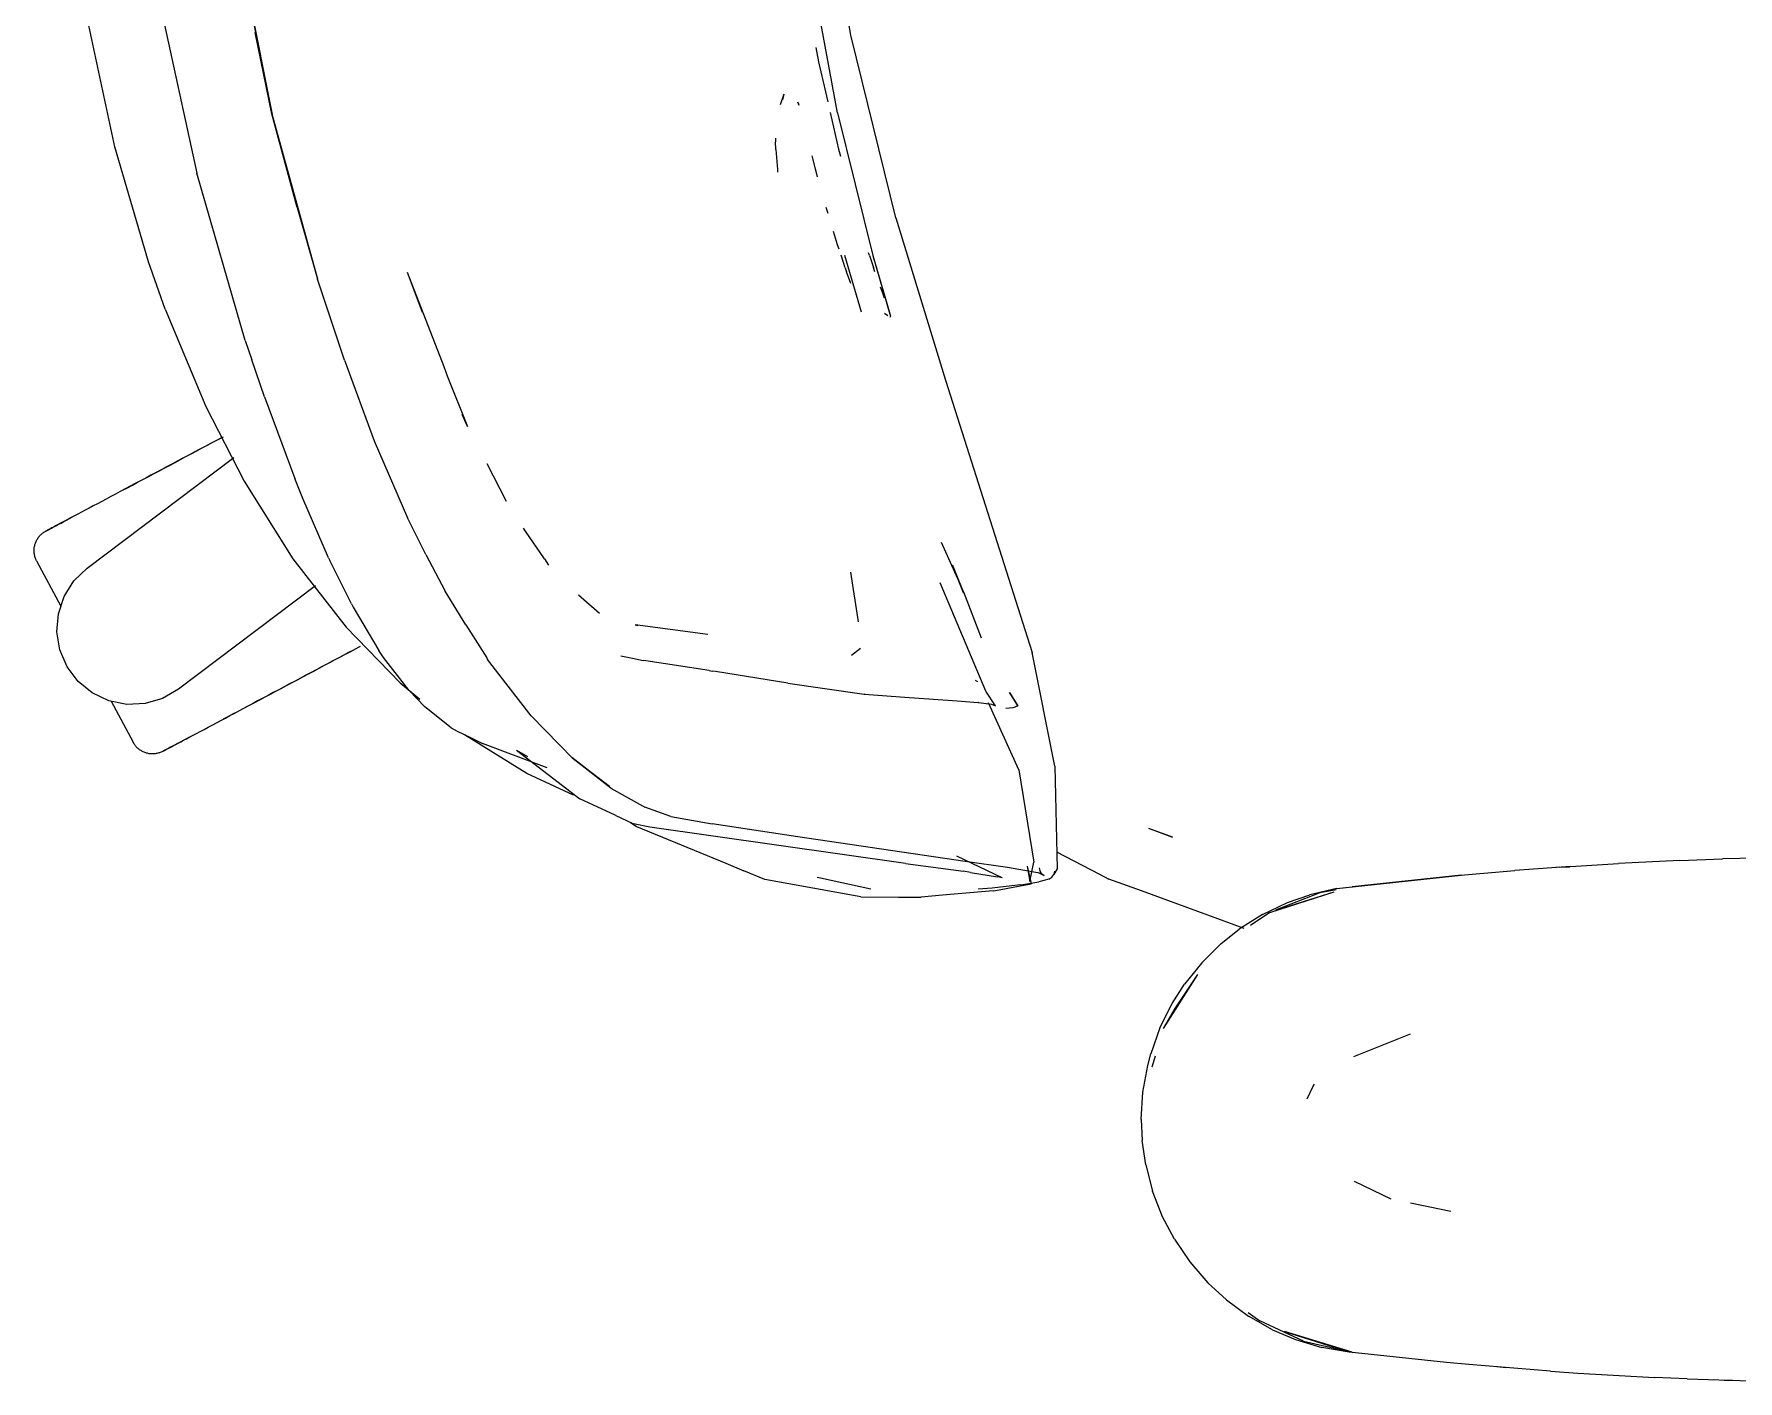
# Model space of a CAD drawing. Header units: millimetres. Extents: x 79795 to 317870, y -36033 to 97293.
# Drawn here: x 194547.5 to 194861.8, y 12505.5 to 12754 of the extents above; entities that cross this region are included whole.
import ezdxf

# ---------------------------------------------------------------- set-up
doc = ezdxf.new("R2010")
doc.units = ezdxf.units.MM
doc.header["$MEASUREMENT"] = 0
doc.layers.add('G-IMPT', color=8, linetype='CONTINUOUS', lineweight=9)
doc.layers.add('I-FURN', color=8, linetype='CONTINUOUS', lineweight=9)

msp = doc.modelspace()

# ---------------------------------------------------------------- linework, layer by layer
at = {"layer": 'G-IMPT'}
for p, q in [((194698.14, 12753.84), (194691.88, 12791.58)), ((194585.18, 12770.41), (194591.4, 12739.16)), ((194591.4, 12739.16), (194585.18, 12770.33)), ((194695.68, 12739.52), (194690.75, 12766.19)), ((194570.83, 12759.13), (194577.5, 12728.34)), ((194562.4, 12733.24), (194557.59, 12755.61)), ((194591.35, 12739.28), (194588.28, 12754.3)), ((194706.45, 12720.15), (194698.14, 12753.84)), ((194691.73, 12751.56), (194692.2, 12748.93)), ((194692.2, 12748.93), (194693.9, 12741.51)), ((194685.79, 12742.92), (194685.11, 12740.98)), ((194685.79, 12742.92), (194685.58, 12741.88)), ((194688.35, 12741.54), (194688.6, 12740.91)), ((194688.46, 12741.32), (194688.6, 12740.91)), ((194596.01, 12722.03), (194591.35, 12739.28)), ((194591.35, 12739.28), (194599.78, 12708.87)), ((194591.35, 12739.28), (194599.74, 12708.78)), ((194694.36, 12739.53), (194695.91, 12732.78)), ((194695.68, 12739.52), (194702.23, 12713.2)), ((194684.25, 12734.83), (194684.26, 12734.13)), ((194568.57, 12712), (194562.4, 12733.24)), ((194684.36, 12732.76), (194684.26, 12734.13)), ((194684.36, 12732.76), (194684.63, 12729.05)), ((194695.91, 12732.78), (194696.25, 12731.5)), ((194684.63, 12729.05), (194684.67, 12728.57)), ((194692.05, 12727.7), (194691.06, 12731.56)), ((194692.05, 12727.7), (194691.66, 12729.23)), ((194586.44, 12697.51), (194577.5, 12728.34)), ((194596.01, 12722.03), (194599.78, 12708.87)), ((194693.97, 12720.91), (194693.63, 12722.03)), ((194706.45, 12720.15), (194715.64, 12690.18)), ((194695.74, 12715.12), (194694.96, 12717.62)), ((194695.99, 12714.34), (194695.74, 12715.12)), ((194697.14, 12710.9), (194696.37, 12713.21)), ((194697.03, 12713.21), (194700.07, 12702.78)), ((194701.6, 12713.2), (194701.45, 12713.66)), ((194701.6, 12713.2), (194702.33, 12710.98)), ((194702.23, 12713.2), (194705.49, 12701.98)), ((194702.23, 12713.2), (194705.29, 12702.67)), ((194702.23, 12713.2), (194705.34, 12702.38)), ((194571.65, 12703.26), (194568.57, 12712)), ((194616.34, 12710.12), (194619.06, 12702.69)), ((194616.34, 12710.12), (194623.05, 12692.67)), ((194697.14, 12710.9), (194697.39, 12710.18)), ((194698.16, 12708.02), (194697.39, 12710.18)), ((194702.62, 12710.17), (194702.33, 12710.98)), ((194604.75, 12693.86), (194599.74, 12708.78)), ((194703.6, 12707.42), (194703.95, 12706.45)), ((194703.95, 12706.45), (194704.35, 12705.38)), ((194571.65, 12703.26), (194579.17, 12685.29)), ((194704.4, 12702.52), (194705.02, 12702.13)), ((194704.4, 12702.52), (194704.62, 12702.37)), ((194705.29, 12702.67), (194705.34, 12702.38)), ((194705.49, 12701.98), (194705.36, 12701.74)), ((194586.44, 12697.51), (194587.63, 12693.91)), ((194589.98, 12687.09), (194587.63, 12693.91)), ((194604.75, 12693.86), (194610.2, 12678.98)), ((194623.05, 12692.67), (194623.71, 12690.95)), ((194623.71, 12690.95), (194627.44, 12681.62)), ((194715.64, 12690.18), (194731.63, 12639.93)), ((194579.17, 12685.29), (194586.26, 12671.51)), ((194589.98, 12687.09), (194595.58, 12672.01)), ((194627.44, 12681.62), (194626.44, 12683.86)), ((194610.2, 12678.98), (194616.38, 12664.76)), ((194597.06, 12668.33), (194595.58, 12672.01)), ((194634.61, 12667.78), (194631.07, 12674.75)), ((194586.26, 12671.51), (194595.23, 12657.22)), ((194601.83, 12657.38), (194597.06, 12668.33)), ((194619.77, 12658.03), (194616.38, 12664.76)), ((194638.14, 12662.31), (194637.75, 12662.89)), ((194641.63, 12657.18), (194638.14, 12662.31)), ((194717.92, 12653.5), (194714.88, 12660.21)), ((194595.23, 12657.22), (194605.04, 12644.62)), ((194601.83, 12657.38), (194602.05, 12656.93)), ((194606.05, 12648.92), (194602.05, 12656.93)), ((194619.77, 12658.03), (194623.34, 12651.24)), ((194641.63, 12657.18), (194642.38, 12656.07)), ((194699.6, 12645.59), (194698.2, 12654.75)), ((194718.95, 12650.91), (194716.93, 12656.03)), ((194718.95, 12651.12), (194716.93, 12656.02)), ((194716.93, 12656.02), (194718.95, 12650.91)), ((194627.11, 12645.01), (194623.34, 12651.24)), ((194647.91, 12650.54), (194651.81, 12647.21)), ((194723.09, 12632.78), (194714.65, 12652.76)), ((194718.95, 12651.12), (194722.2, 12642.65)), ((194606.05, 12648.92), (194606.35, 12648.32)), ((194606.35, 12648.32), (194611.09, 12640.32)), ((194615, 12634.32), (194605.04, 12644.62)), ((194627.11, 12645.01), (194630.99, 12638.92)), ((194671.76, 12643.26), (194658.41, 12645.04)), ((194658.41, 12645.04), (194658.88, 12644.9)), ((194699.6, 12645.59), (194699.55, 12645.94)), ((194699.95, 12640.64), (194698.31, 12639.36)), ((194611.95, 12639.03), (194611.09, 12640.32)), ((194616.67, 12632.9), (194611.95, 12639.03)), ((194630.99, 12638.92), (194631.16, 12638.66)), ((194639.18, 12628.22), (194631.16, 12638.66)), ((194655.72, 12639.34), (194657.89, 12638.88)), ((194657.89, 12638.88), (194659.87, 12638.46)), ((194660.34, 12638.39), (194659.87, 12638.46)), ((194672.06, 12636.58), (194660.34, 12638.39)), ((194735.82, 12618.98), (194731.63, 12639.93)), ((194615, 12634.32), (194618.67, 12631.32)), ((194672.06, 12636.58), (194672.67, 12636.49)), ((194673.18, 12636.41), (194672.67, 12636.49)), ((194686.54, 12634.29), (194673.18, 12636.41)), ((194686.54, 12634.29), (194700.61, 12632.26)), ((194721.63, 12634.5), (194721.2, 12634.77)), ((194619.56, 12629.88), (194616.67, 12632.9)), ((194700.69, 12632.25), (194700.61, 12632.26)), ((194700.69, 12632.25), (194708.93, 12631.63)), ((194708.93, 12631.63), (194709.92, 12631.56)), ((194709.92, 12631.56), (194717.78, 12631)), ((194717.78, 12631), (194721.65, 12630.7)), ((194724.85, 12630.11), (194723.09, 12632.78)), ((194729.05, 12630.11), (194727.46, 12632.57)), ((194727.46, 12632.57), (194728.99, 12630.09)), ((194728.99, 12630.09), (194727.5, 12632.56)), ((194624.42, 12626.02), (194619.56, 12629.88)), ((194639.18, 12628.22), (194646.91, 12620.32)), ((194721.73, 12630.7), (194721.65, 12630.7)), ((194721.73, 12630.7), (194724.11, 12630.4)), ((194729.19, 12618.28), (194723.58, 12630.63)), ((194724.13, 12630.4), (194724.11, 12630.4)), ((194724.13, 12630.4), (194724.85, 12630.11)), ((194726.76, 12629.64), (194728.12, 12629.81)), ((194728.12, 12629.81), (194728.99, 12630.09)), ((194729.05, 12630.11), (194728.99, 12630.09)), ((194624.42, 12626.02), (194625.56, 12625.4)), ((194625.56, 12625.4), (194628, 12624.23)), ((194638.37, 12617.59), (194626.92, 12624.71)), ((194628, 12624.23), (194630.23, 12623.16)), ((194642.13, 12618.65), (194630.23, 12623.16)), ((194636.48, 12621.88), (194638.51, 12620.72)), ((194636.48, 12621.88), (194648.18, 12612.94)), ((194646.71, 12620.63), (194653.65, 12615.23)), ((194646.71, 12620.63), (194650.28, 12617.82)), ((194653.88, 12614.9), (194646.91, 12620.32)), ((194735.82, 12618.98), (194736.21, 12600)), ((194646.99, 12613.61), (194638.37, 12617.59)), ((194653.65, 12615.23), (194650.28, 12617.82)), ((194729.19, 12618.28), (194731.91, 12601.23)), ((194654.7, 12609.9), (194648.18, 12612.94)), ((194653.88, 12614.9), (194659.72, 12611.62)), ((194654.7, 12609.9), (194658.07, 12608.33)), ((194659.72, 12611.62), (194660.14, 12611.4)), ((194664.93, 12609.65), (194660.14, 12611.4)), ((194664.93, 12609.65), (194672.6, 12608.35)), ((194657.46, 12608.62), (194658.63, 12607.85)), ((194661.06, 12607.69), (194658.07, 12608.33)), ((194658.63, 12607.85), (194675.08, 12601.05)), ((194708.28, 12601.01), (194661.06, 12607.69)), ((194688.37, 12605.95), (194672.6, 12608.35)), ((194719.24, 12601.4), (194688.37, 12605.95)), ((194753.08, 12607.52), (194757.54, 12605.89)), ((194753.08, 12607.52), (194753.66, 12607.26)), ((194757.54, 12605.89), (194753.66, 12607.26)), ((194736.14, 12603.18), (194744.04, 12599.04)), ((194675.08, 12601.05), (194678.44, 12599.66)), ((194682.3, 12598.06), (194678.44, 12599.66)), ((194708.28, 12601.01), (194718.94, 12599.57)), ((194726.12, 12598.38), (194717.72, 12602.37)), ((194720.24, 12599.36), (194718.94, 12599.57)), ((194727.09, 12600.29), (194719.24, 12601.4)), ((194733.36, 12599.18), (194727.09, 12600.29)), ((194730.73, 12600.52), (194731.22, 12597.65)), ((194730.73, 12600.52), (194731.46, 12597.24)), ((194731.22, 12597.65), (194731.91, 12601.23)), ((194732.94, 12600.22), (194733.01, 12599.73)), ((194733.34, 12599.18), (194733.01, 12599.73)), ((194736.21, 12600), (194735.6, 12598.96)), ((194735.73, 12599.58), (194735.6, 12598.96)), ((194735.73, 12599.58), (194735.62, 12599.03)), ((194809.26, 12598.74), (194820.65, 12599.72)), ((194830.94, 12600.45), (194820.65, 12599.72)), ((194828.9, 12600.32), (194827.48, 12600.18)), ((194828.9, 12600.32), (194830.8, 12600.41)), ((194830.94, 12600.45), (194839.81, 12601.01)), ((194851.12, 12601.55), (194839.81, 12601.01)), ((194851.12, 12601.55), (194859, 12601.85)), ((194871.31, 12602.14), (194859, 12601.85)), ((194700, 12594.83), (194682.3, 12598.06)), ((194692.55, 12598.28), (194691.98, 12598.43)), ((194701.86, 12596.24), (194692.55, 12598.28)), ((194720.24, 12599.36), (194725.26, 12598.52)), ((194724.25, 12596.46), (194721.66, 12596.25)), ((194728.93, 12596.98), (194724.25, 12596.46)), ((194724.88, 12595.99), (194729.13, 12596.8)), ((194726.12, 12598.38), (194725.26, 12598.52)), ((194729.55, 12597.06), (194728.93, 12596.98)), ((194729.13, 12596.8), (194731.46, 12597.24)), ((194729.55, 12597.06), (194732.83, 12597.59)), ((194732.74, 12599.35), (194733.36, 12599.18)), ((194732.74, 12599.35), (194733.84, 12598.79)), ((194734.69, 12598.14), (194732.83, 12597.59)), ((194733.34, 12599.18), (194733.84, 12598.79)), ((194734.69, 12598.14), (194735.23, 12598.46)), ((194735.23, 12598.46), (194735.6, 12598.96)), ((194735.6, 12598.96), (194735.62, 12599.03)), ((194744.04, 12599.04), (194745.8, 12598.12)), ((194751.78, 12595.93), (194745.8, 12598.12)), ((194787.82, 12596.39), (194810.78, 12598.84)), ((194787.82, 12596.39), (194809.26, 12598.74)), ((194787.82, 12596.39), (194790.64, 12596.72)), ((194810.78, 12598.84), (194790.64, 12596.72)), ((194700, 12594.83), (194706.96, 12594.8)), ((194706.96, 12594.8), (194711.13, 12594.8)), ((194715.09, 12595.14), (194711.13, 12594.8)), ((194724.42, 12595.95), (194715.09, 12595.14)), ((194724.42, 12595.95), (194724.88, 12595.99)), ((194770.72, 12588.98), (194751.78, 12595.93)), ((194774.15, 12591.59), (194778.73, 12593.78)), ((194775.47, 12591.99), (194787.32, 12595.8)), ((194784.69, 12595.59), (194776.51, 12592.39)), ((194778.18, 12592.89), (194787.32, 12595.8)), ((194778.73, 12593.78), (194782.86, 12595.23)), ((194787.82, 12596.39), (194782.86, 12595.23)), ((194787.74, 12596.17), (194784.69, 12595.59)), ((194774.15, 12591.59), (194769.82, 12588.86)), ((194775.47, 12591.99), (194771.89, 12589.56)), ((194775.47, 12591.99), (194778.18, 12592.89)), ((194766.51, 12586.24), (194769.82, 12588.86)), ((194762.91, 12582.69), (194766.51, 12586.24)), ((194762.91, 12582.69), (194759.72, 12578.72)), ((194755.86, 12570.56), (194762.18, 12580.51)), ((194757.45, 12575.17), (194759.72, 12578.72)), ((194758.02, 12574.24), (194762.18, 12580.51)), ((194755.21, 12570.66), (194757.45, 12575.17)), ((194755.86, 12570.56), (194758.02, 12574.24)), ((194755.21, 12570.66), (194753.5, 12565.89)), ((194801.34, 12569.49), (194790.91, 12565.34)), ((194752.94, 12563.76), (194753.5, 12565.89)), ((194754.3, 12565.45), (194753.68, 12563.42)), ((194752.06, 12558.81), (194752.94, 12563.76)), ((194751.76, 12553.77), (194752.06, 12558.81)), ((194782.37, 12557.6), (194783.39, 12559.82)), ((194783.39, 12559.82), (194783.69, 12560.27)), ((194751.76, 12553.77), (194751.93, 12549.92)), ((194752.58, 12545.41), (194751.93, 12549.92)), ((194752.58, 12545.41), (194753.84, 12540.54)), ((194755.67, 12535.83), (194753.84, 12540.54)), ((194791.01, 12542.39), (194797.79, 12539.12)), ((194808.84, 12536.79), (194801.41, 12538.36)), ((194757.86, 12531.67), (194755.67, 12535.83)), ((194757.86, 12531.67), (194760.7, 12527.5)), ((194760.7, 12527.5), (194764.02, 12523.66)), ((194767.45, 12520.5), (194764.02, 12523.66)), ((194767.45, 12520.5), (194771.54, 12517.5)), ((194771.5, 12518.19), (194773.6, 12516.6)), ((194775.98, 12514.99), (194771.54, 12517.5)), ((194781.67, 12512.86), (194773.6, 12516.6)), ((194775.98, 12514.99), (194780.22, 12513.18)), ((194790.64, 12510.82), (194778.18, 12514.65)), ((194778.18, 12514.65), (194787.32, 12511.74)), ((194780.22, 12513.18), (194785.08, 12511.71)), ((194781.67, 12512.86), (194790.07, 12510.95)), ((194790.12, 12510.82), (194785.08, 12511.71)), ((194790.64, 12510.82), (194787.32, 12511.74)), ((194808.05, 12508.91), (194790.12, 12510.82)), ((194812.18, 12508.57), (194808.05, 12508.91)), ((194827.24, 12507.32), (194812.18, 12508.57)), ((194819.05, 12507.97), (194817.38, 12508.14)), ((194827.24, 12507.32), (194832.33, 12506.99)), ((194832.33, 12506.99), (194846.46, 12506.18)), ((194852.49, 12505.93), (194846.46, 12506.18)), ((194852.49, 12505.93), (194864.25, 12505.54)), ((194857.37, 12505.79), (194859.31, 12505.68)), ((194859.31, 12505.68), (194860.81, 12505.66))]:
    msp.add_line(p, q, dxfattribs=at)
at = {"layer": 'I-FURN'}
for p, q in [((194578.49, 12677.66), (194579.48, 12678.19)), ((194580.01, 12678.47), (194579.03, 12677.94)), ((194579.48, 12678.19), (194580.46, 12678.71)), ((194580.99, 12678.99), (194580.01, 12678.47)), ((194580.46, 12678.71), (194581.44, 12679.23)), ((194581.96, 12679.5), (194580.99, 12678.99)), ((194581.44, 12679.23), (194582.4, 12679.74)), ((194557.26, 12655.49), (194584.33, 12675.88)), ((194572.47, 12674.46), (194573.48, 12674.99)), ((194574.02, 12675.28), (194573.02, 12674.75)), ((194573.48, 12674.99), (194574.48, 12675.53)), ((194575.02, 12675.82), (194574.02, 12675.28)), ((194574.48, 12675.53), (194575.49, 12676.06)), ((194576.03, 12676.35), (194575.02, 12675.82)), ((194575.49, 12676.06), (194576.49, 12676.6)), ((194577.03, 12676.88), (194576.03, 12676.35)), ((194576.49, 12676.6), (194577.49, 12677.13)), ((194578.03, 12677.42), (194577.03, 12676.88)), ((194577.49, 12677.13), (194578.49, 12677.66)), ((194579.03, 12677.94), (194578.03, 12677.42)), ((194568.07, 12672.12), (194567.1, 12671.6)), ((194567.55, 12671.84), (194568.52, 12672.35)), ((194569.04, 12672.64), (194568.07, 12672.12)), ((194568.52, 12672.35), (194569.49, 12672.88)), ((194570.03, 12673.16), (194569.04, 12672.64)), ((194569.49, 12672.88), (194570.48, 12673.4)), ((194571.02, 12673.69), (194570.03, 12673.16)), ((194570.48, 12673.4), (194571.47, 12673.93)), ((194572.01, 12674.22), (194571.02, 12673.69)), ((194571.47, 12673.93), (194572.47, 12674.46)), ((194573.02, 12674.75), (194572.01, 12674.22)), ((194562.5, 12669.16), (194561.63, 12668.69)), ((194563.39, 12669.63), (194562.5, 12669.16)), ((194564.29, 12670.11), (194563.39, 12669.63)), ((194563.8, 12669.85), (194564.72, 12670.33)), ((194565.22, 12670.6), (194564.29, 12670.11)), ((194564.72, 12670.33), (194565.64, 12670.83)), ((194566.15, 12671.1), (194565.22, 12670.6)), ((194565.64, 12670.83), (194566.59, 12671.33)), ((194567.1, 12671.6), (194566.15, 12671.1)), ((194566.59, 12671.33), (194567.55, 12671.84)), ((194556.22, 12665.82), (194555.55, 12665.46)), ((194556.91, 12666.19), (194556.22, 12665.82)), ((194557.63, 12666.57), (194556.91, 12666.19)), ((194558.38, 12666.97), (194557.63, 12666.57)), ((194559.16, 12667.38), (194558.38, 12666.97)), ((194559.96, 12667.81), (194559.16, 12667.38)), ((194560.78, 12668.24), (194559.96, 12667.81)), ((194561.63, 12668.69), (194560.78, 12668.24)), ((194549.87, 12662.44), (194549.75, 12662.38)), ((194549.8, 12662.4), (194549.94, 12662.48)), ((194550.03, 12662.53), (194549.87, 12662.44)), ((194549.94, 12662.48), (194550.12, 12662.57)), ((194550.23, 12662.63), (194550.03, 12662.53)), ((194550.12, 12662.57), (194550.34, 12662.69)), ((194550.47, 12662.76), (194550.23, 12662.63)), ((194550.34, 12662.69), (194550.6, 12662.83)), ((194550.75, 12662.91), (194550.47, 12662.76)), ((194550.6, 12662.83), (194550.89, 12662.98)), ((194551.07, 12663.08), (194550.75, 12662.91)), ((194550.89, 12662.98), (194551.23, 12663.16)), ((194551.42, 12663.27), (194551.07, 12663.08)), ((194551.23, 12663.16), (194551.6, 12663.36)), ((194551.82, 12663.48), (194551.42, 12663.27)), ((194551.6, 12663.36), (194552.01, 12663.58)), ((194552.25, 12663.71), (194551.82, 12663.48)), ((194552.01, 12663.58), (194552.46, 12663.82)), ((194552.71, 12663.95), (194552.25, 12663.71)), ((194552.46, 12663.82), (194552.94, 12664.07)), ((194553.21, 12664.22), (194552.71, 12663.95)), ((194552.94, 12664.07), (194553.46, 12664.35)), ((194553.75, 12664.5), (194553.21, 12664.22)), ((194553.46, 12664.35), (194554.01, 12664.64)), ((194554.32, 12664.81), (194553.75, 12664.5)), ((194554.01, 12664.64), (194554.59, 12664.95)), ((194554.92, 12665.13), (194554.32, 12664.81)), ((194555.55, 12665.46), (194554.92, 12665.13)), ((194547.5, 12659.2), (194547.52, 12659.36)), ((194547.52, 12659.36), (194547.55, 12659.51)), ((194547.55, 12659.51), (194547.59, 12659.67)), ((194547.59, 12659.67), (194547.63, 12659.83)), ((194547.63, 12659.83), (194547.67, 12659.98)), ((194547.67, 12659.98), (194547.72, 12660.13)), ((194547.72, 12660.13), (194547.78, 12660.28)), ((194547.78, 12660.28), (194547.85, 12660.43)), ((194547.85, 12660.43), (194547.92, 12660.58)), ((194547.92, 12660.58), (194547.99, 12660.72)), ((194547.99, 12660.72), (194548.08, 12660.86)), ((194548.08, 12660.86), (194548.16, 12660.99)), ((194548.16, 12660.99), (194548.25, 12661.13)), ((194548.25, 12661.13), (194548.35, 12661.25)), ((194548.35, 12661.25), (194548.46, 12661.38)), ((194548.46, 12661.38), (194548.56, 12661.5)), ((194548.56, 12661.5), (194548.68, 12661.61)), ((194548.68, 12661.61), (194548.79, 12661.73)), ((194548.79, 12661.73), (194548.91, 12661.83)), ((194548.91, 12661.83), (194549.04, 12661.93)), ((194549.04, 12661.93), (194549.17, 12662.03)), ((194549.17, 12662.03), (194549.3, 12662.12)), ((194549.3, 12662.12), (194549.44, 12662.21)), ((194549.44, 12662.21), (194549.58, 12662.29)), ((194549.58, 12662.29), (194549.62, 12662.31)), ((194549.66, 12662.33), (194549.62, 12662.31)), ((194549.62, 12662.31), (194549.64, 12662.32)), ((194549.62, 12662.31), (194549.62, 12662.31)), ((194549.64, 12662.32), (194549.7, 12662.35)), ((194549.75, 12662.38), (194549.66, 12662.33)), ((194549.7, 12662.35), (194549.8, 12662.4)), ((194547.48, 12658.87), (194547.49, 12659.03)), ((194547.48, 12658.71), (194547.48, 12658.87)), ((194547.48, 12658.55), (194547.48, 12658.71)), ((194547.49, 12658.39), (194547.48, 12658.55)), ((194547.49, 12659.03), (194547.5, 12659.2)), ((194547.51, 12658.23), (194547.49, 12658.39)), ((194547.54, 12658.07), (194547.51, 12658.23)), ((194547.57, 12657.91), (194547.54, 12658.07)), ((194547.6, 12657.76), (194547.57, 12657.91)), ((194547.64, 12657.6), (194547.6, 12657.76)), ((194547.69, 12657.45), (194547.64, 12657.6)), ((194547.75, 12657.3), (194547.69, 12657.45)), ((194547.81, 12657.15), (194547.75, 12657.3)), ((194547.88, 12657), (194547.81, 12657.15)), ((194547.95, 12656.86), (194547.88, 12657)), ((194547.95, 12656.86), (194552.42, 12648.45)), ((194553.03, 12650.29), (194554.83, 12653.15)), ((194554.83, 12653.15), (194557.26, 12655.49)), ((194551.97, 12647.09), (194553.03, 12650.29)), ((194599.42, 12652.21), (194574.11, 12633.14)), ((194551.7, 12643.73), (194551.97, 12647.09)), ((194552.25, 12640.4), (194551.7, 12643.73)), ((194605.89, 12640.13), (194606.81, 12640.62)), ((194607.3, 12640.88), (194606.39, 12640.39)), ((194606.81, 12640.62), (194607.72, 12641.1)), ((194553.58, 12637.3), (194552.25, 12640.4)), ((194555.61, 12634.6), (194553.58, 12637.3)), ((194600.62, 12637.33), (194599.63, 12636.8)), ((194600.09, 12637.04), (194601.08, 12637.57)), ((194601.61, 12637.85), (194600.62, 12637.33)), ((194601.08, 12637.57), (194602.06, 12638.09)), ((194602.59, 12638.37), (194601.61, 12637.85)), ((194602.06, 12638.09), (194603.03, 12638.61)), ((194603.56, 12638.89), (194602.59, 12638.37)), ((194603.03, 12638.61), (194604, 12639.12)), ((194604.51, 12639.4), (194603.56, 12638.89)), ((194604, 12639.12), (194604.95, 12639.63)), ((194605.46, 12639.9), (194604.51, 12639.4)), ((194604.95, 12639.63), (194605.89, 12640.13)), ((194606.39, 12640.39), (194605.46, 12639.9)), ((194558.22, 12632.47), (194555.61, 12634.6)), ((194594.61, 12634.13), (194593.61, 12633.6)), ((194594.07, 12633.84), (194595.07, 12634.38)), ((194595.62, 12634.67), (194594.61, 12634.13)), ((194595.07, 12634.38), (194596.08, 12634.91)), ((194596.62, 12635.2), (194595.62, 12634.67)), ((194596.08, 12634.91), (194597.08, 12635.45)), ((194597.63, 12635.73), (194596.62, 12635.2)), ((194597.08, 12635.45), (194598.09, 12635.98)), ((194598.63, 12636.27), (194597.63, 12635.73)), ((194598.09, 12635.98), (194599.09, 12636.51)), ((194599.63, 12636.8), (194598.63, 12636.27)), ((194599.09, 12636.51), (194600.09, 12637.04)), ((194561.27, 12631.03), (194558.22, 12632.47)), ((194564.58, 12630.36), (194561.27, 12631.03)), ((194571.19, 12631.45), (194567.95, 12630.5)), ((194574.11, 12633.14), (194571.19, 12631.45)), ((194588.7, 12630.99), (194587.75, 12630.48)), ((194588.18, 12630.72), (194589.14, 12631.22)), ((194589.66, 12631.5), (194588.7, 12630.99)), ((194589.14, 12631.22), (194590.11, 12631.74)), ((194590.64, 12632.02), (194589.66, 12631.5)), ((194590.11, 12631.74), (194591.09, 12632.26)), ((194591.62, 12632.54), (194590.64, 12632.02)), ((194591.09, 12632.26), (194592.08, 12632.78)), ((194592.61, 12633.07), (194591.62, 12632.54)), ((194592.08, 12632.78), (194593.07, 12633.31)), ((194593.61, 12633.6), (194592.61, 12633.07)), ((194593.07, 12633.31), (194594.07, 12633.84)), ((194561.73, 12630.94), (194565.76, 12623.36)), ((194567.95, 12630.5), (194564.58, 12630.36)), ((194583.23, 12628.08), (194582.38, 12627.63)), ((194582.77, 12627.83), (194583.62, 12628.29)), ((194584.1, 12628.54), (194583.23, 12628.08)), ((194583.62, 12628.29), (194584.5, 12628.76)), ((194584.98, 12629.01), (194584.1, 12628.54)), ((194584.5, 12628.76), (194585.4, 12629.23)), ((194585.89, 12629.49), (194584.98, 12629.01)), ((194585.4, 12629.23), (194586.31, 12629.72)), ((194586.81, 12629.98), (194585.89, 12629.49)), ((194586.31, 12629.72), (194587.24, 12630.21)), ((194587.75, 12630.48), (194586.81, 12629.98)), ((194587.24, 12630.21), (194588.18, 12630.72)), ((194576.8, 12624.66), (194577.45, 12625.01)), ((194577.45, 12625.01), (194578.13, 12625.37)), ((194578.13, 12625.37), (194578.84, 12625.74)), ((194578.84, 12625.74), (194579.57, 12626.14)), ((194579.57, 12626.14), (194580.33, 12626.54)), ((194580.33, 12626.54), (194581.12, 12626.96)), ((194581.12, 12626.96), (194581.93, 12627.39)), ((194581.93, 12627.39), (194582.77, 12627.83)), ((194565.78, 12623.32), (194565.76, 12623.36)), ((194565.86, 12623.18), (194565.78, 12623.32)), ((194565.95, 12623.04), (194565.86, 12623.18)), ((194566.04, 12622.91), (194565.95, 12623.04)), ((194566.13, 12622.78), (194566.04, 12622.91)), ((194566.24, 12622.65), (194566.13, 12622.78)), ((194566.34, 12622.53), (194566.24, 12622.65)), ((194566.45, 12622.42), (194566.34, 12622.53)), ((194566.57, 12622.3), (194566.45, 12622.42)), ((194566.69, 12622.2), (194566.57, 12622.3)), ((194566.81, 12622.09), (194566.69, 12622.2)), ((194566.94, 12622), (194566.81, 12622.09)), ((194567.07, 12621.9), (194566.94, 12622)), ((194567.21, 12621.82), (194567.07, 12621.9)), ((194567.35, 12621.73), (194567.21, 12621.82)), ((194567.49, 12621.66), (194567.35, 12621.73)), ((194567.63, 12621.59), (194567.49, 12621.66)), ((194567.78, 12621.52), (194567.63, 12621.59)), ((194570.92, 12621.55), (194570.77, 12621.49)), ((194571.07, 12621.62), (194570.92, 12621.55)), ((194571.21, 12621.69), (194571.07, 12621.62)), ((194571.21, 12621.69), (194571.23, 12621.7)), ((194571.22, 12621.69), (194571.21, 12621.69)), ((194571.26, 12621.72), (194571.22, 12621.69)), ((194571.23, 12621.7), (194571.29, 12621.73)), ((194571.34, 12621.76), (194571.26, 12621.72)), ((194571.29, 12621.73), (194571.39, 12621.79)), ((194571.46, 12621.82), (194571.34, 12621.76)), ((194571.39, 12621.79), (194571.53, 12621.86)), ((194571.63, 12621.91), (194571.46, 12621.82)), ((194571.53, 12621.86), (194571.71, 12621.96)), ((194571.83, 12622.02), (194571.63, 12621.91)), ((194571.71, 12621.96), (194571.93, 12622.07)), ((194572.07, 12622.15), (194571.83, 12622.02)), ((194571.93, 12622.07), (194572.19, 12622.21)), ((194572.35, 12622.29), (194572.07, 12622.15)), ((194572.19, 12622.21), (194572.49, 12622.37)), ((194572.66, 12622.46), (194572.35, 12622.29)), ((194572.49, 12622.37), (194572.82, 12622.55)), ((194573.02, 12622.65), (194572.66, 12622.46)), ((194572.82, 12622.55), (194573.2, 12622.75)), ((194573.41, 12622.86), (194573.02, 12622.65)), ((194573.2, 12622.75), (194573.61, 12622.96)), ((194573.84, 12623.09), (194573.41, 12622.86)), ((194573.61, 12622.96), (194574.05, 12623.2)), ((194574.31, 12623.34), (194573.84, 12623.09)), ((194574.05, 12623.2), (194574.53, 12623.46)), ((194574.81, 12623.6), (194574.31, 12623.34)), ((194574.53, 12623.46), (194575.05, 12623.73)), ((194575.34, 12623.89), (194574.81, 12623.6)), ((194575.05, 12623.73), (194575.6, 12624.03)), ((194575.91, 12624.19), (194575.34, 12623.89)), ((194575.6, 12624.03), (194576.19, 12624.34)), ((194576.19, 12624.34), (194576.8, 12624.66)), ((194567.93, 12621.47), (194567.78, 12621.52)), ((194568.09, 12621.41), (194567.93, 12621.47)), ((194568.24, 12621.37), (194568.09, 12621.41)), ((194568.4, 12621.33), (194568.24, 12621.37)), ((194568.55, 12621.29), (194568.4, 12621.33)), ((194568.71, 12621.26), (194568.55, 12621.29)), ((194568.87, 12621.24), (194568.71, 12621.26)), ((194569.03, 12621.23), (194568.87, 12621.24)), ((194569.19, 12621.22), (194569.03, 12621.23)), ((194569.35, 12621.22), (194569.19, 12621.22)), ((194569.52, 12621.22), (194569.35, 12621.22)), ((194569.68, 12621.23), (194569.52, 12621.22)), ((194569.84, 12621.25), (194569.68, 12621.23)), ((194570, 12621.28), (194569.84, 12621.25)), ((194570.15, 12621.31), (194570, 12621.28)), ((194570.31, 12621.34), (194570.15, 12621.31)), ((194570.47, 12621.39), (194570.31, 12621.34)), ((194570.62, 12621.43), (194570.47, 12621.39)), ((194570.77, 12621.49), (194570.62, 12621.43))]:
    msp.add_line(p, q, dxfattribs=at)

doc.saveas('drawing.dxf')
